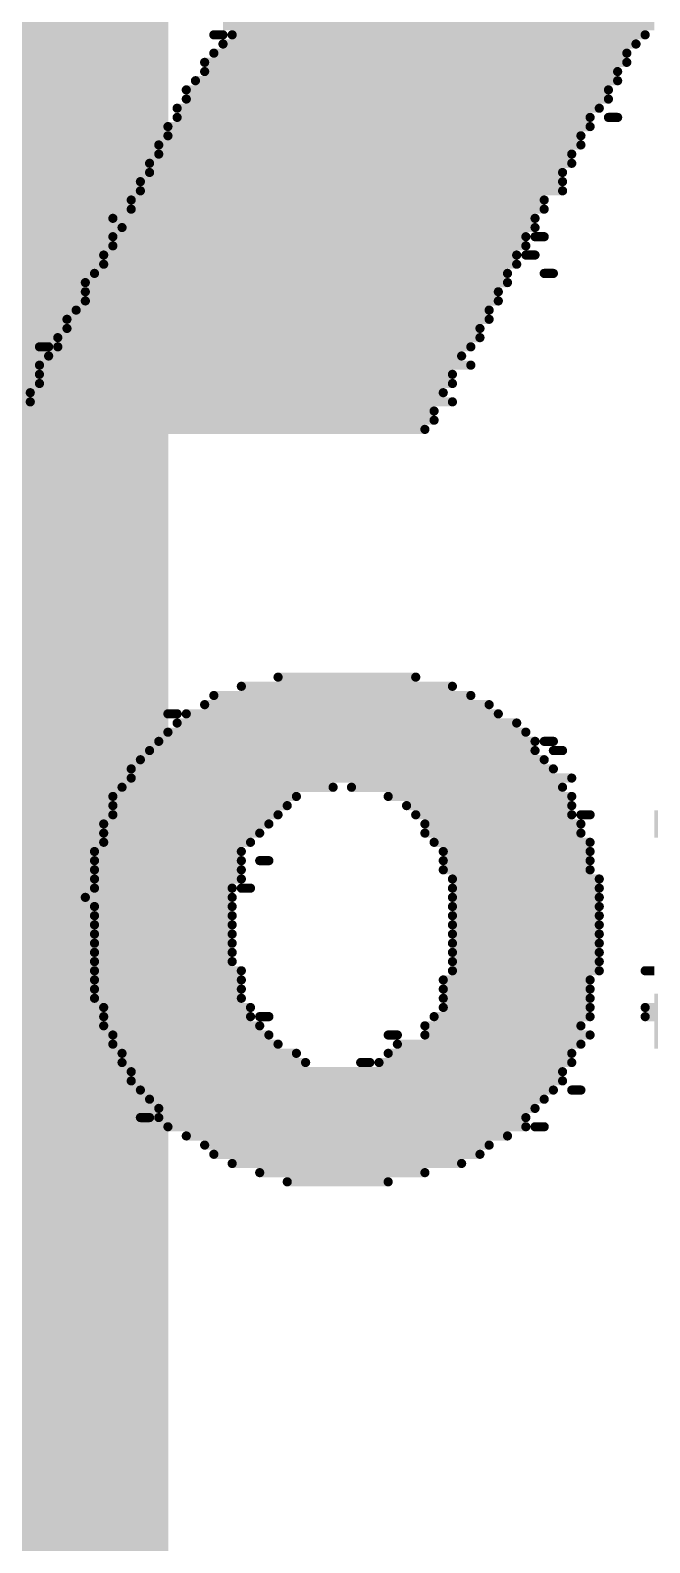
# Model space of a CAD drawing. Header units: inches. Extents: x 0 to 446, y -21 to 70.
# Drawn here: x 20.353 to 22.068, y 48.425 to 52.612 of the extents above; entities that cross this region are included whole.
import ezdxf

# ---------------------------------------------------------------- set-up
doc = ezdxf.new("R2010")
doc.units = ezdxf.units.IN
doc.layers.add('Bottom Overlay', color=54, linetype='Continuous')
doc.layers.add('Top Layer', color=1, linetype='Continuous')

msp = doc.modelspace()

# ---------------------------------------------------------------- hatches: boundary and pattern name
at = {"layer": 'Top Layer'}
msp.add_hatch(color=1, dxfattribs=at).paths.add_polyline_path([(11.8999, 10.6627), (20.7353, 10.6627), (20.7353, 56.4031), (11.8999, 56.4031)])

# ---------------------------------------------------------------- linework, layer by layer
at = {"layer": 'Bottom Overlay', "const_width": 0.0254}
for points in [[(20.8864, 52.6249), (22.0802, 52.6249)], [(20.861, 52.5995), (20.8864, 52.5995)], [(20.8864, 52.5741), (22.0294, 52.5741)], [(20.9118, 52.5995), (22.0548, 52.5995)], [(20.861, 52.5487), (22.004, 52.5487)], [(20.8356, 52.5233), (22.004, 52.5233)], [(20.8356, 52.4979), (21.9786, 52.4979)], [(20.8102, 52.4725), (21.9786, 52.4725)], [(20.7848, 52.4471), (21.9532, 52.4471)], [(20.7848, 52.4217), (21.9532, 52.4217)], [(20.7594, 52.3963), (21.9278, 52.3963)], [(20.7594, 52.3709), (21.9024, 52.3709)], [(21.9532, 52.3709), (21.9786, 52.3709)], [(20.734, 52.3455), (21.9024, 52.3455)], [(20.7086, 52.2947), (21.877, 52.2947)], [(20.734, 52.3201), (21.877, 52.3201)], [(20.6832, 52.2439), (21.8516, 52.2439)], [(20.7086, 52.2693), (21.8516, 52.2693)], [(20.6832, 52.2185), (21.8262, 52.2185)], [(20.6578, 52.1931), (21.8262, 52.1931)], [(20.6578, 52.1677), (21.8262, 52.1677)], [(20.6324, 52.1423), (21.7754, 52.1423)], [(20.6324, 52.1169), (21.7754, 52.1169)], [(20.5816, 52.0915), (21.75, 52.0915)], [(20.5816, 52.0407), (21.7246, 52.0407)], [(20.607, 52.0661), (21.75, 52.0661)], [(21.75, 52.0407), (21.7754, 52.0407)], [(20.5562, 51.9899), (21.6992, 51.9899)], [(20.5816, 52.0153), (21.7246, 52.0153)], [(21.7246, 51.9899), (21.75, 51.9899)], [(20.5562, 51.9645), (21.6992, 51.9645)], [(20.5054, 51.9137), (21.6738, 51.9137)], [(20.5308, 51.9391), (21.6738, 51.9391)], [(21.7754, 51.9391), (21.8008, 51.9391)], [(20.5054, 51.8883), (21.6484, 51.8883)], [(20.5054, 51.8629), (21.6484, 51.8629)], [(20.48, 51.8375), (21.623, 51.8375)], [(20.4546, 51.8121), (21.623, 51.8121)], [(20.4546, 51.7867), (21.5976, 51.7867)], [(20.4292, 51.7613), (21.5976, 51.7613)], [(20.3784, 51.7359), (20.4038, 51.7359)], [(20.4038, 51.7105), (21.5468, 51.7105)], [(20.4292, 51.7359), (21.5722, 51.7359)], [(20.3784, 51.6851), (21.5722, 51.6851)], [(20.3784, 51.6597), (21.5214, 51.6597)], [(20.3784, 51.6343), (21.5214, 51.6343)], [(20.353, 51.6089), (21.496, 51.6089)], [(20.353, 51.5835), (21.5214, 51.5835)], [(20.3276, 51.5581), (21.4706, 51.5581)], [(20.3276, 51.5327), (21.4706, 51.5327)], [(20.3276, 51.5073), (21.4452, 51.5073)], [(21.0388, 50.8215), (21.4198, 50.8215)], [(20.9372, 50.7961), (21.5214, 50.7961)], [(20.8356, 50.7453), (21.623, 50.7453)], [(20.861, 50.7707), (21.5722, 50.7707)], [(20.734, 50.7199), (20.7594, 50.7199)], [(20.7594, 50.6945), (21.6992, 50.6945)], [(20.7848, 50.7199), (21.6484, 50.7199)], [(20.734, 50.6691), (21.7246, 50.6691)], [(20.6832, 50.6183), (21.75, 50.6183)], [(20.7086, 50.6437), (21.75, 50.6437)], [(21.7754, 50.6437), (21.8008, 50.6437)], [(21.8008, 50.6183), (21.8262, 50.6183)], [(20.6324, 50.5675), (21.8008, 50.5675)], [(20.6578, 50.5929), (21.7754, 50.5929)], [(20.6324, 50.5421), (21.8516, 50.5421)], [(20.5816, 50.4913), (21.0896, 50.4913)], [(20.607, 50.5167), (21.1912, 50.5167)], [(21.242, 50.5167), (21.8262, 50.5167)], [(21.3436, 50.4913), (21.8516, 50.4913)], [(20.5816, 50.4659), (21.0642, 50.4659)], [(20.5816, 50.4405), (21.0388, 50.4405)], [(21.3944, 50.4659), (21.8516, 50.4659)], [(21.4198, 50.4405), (21.8516, 50.4405)], [(21.877, 50.4405), (21.9024, 50.4405)], [(22.0802, 50.4405), (22.4866, 50.4405)], [(20.5562, 50.4151), (21.0134, 50.4151)], [(21.4452, 50.4151), (21.877, 50.4151)], [(22.0802, 50.4151), (22.4866, 50.4151)], [(20.5562, 50.3897), (20.988, 50.3897)], [(20.5562, 50.3643), (20.9626, 50.3643)], [(21.4452, 50.3897), (21.877, 50.3897)], [(21.4706, 50.3643), (21.9024, 50.3643)], [(22.0802, 50.3897), (22.4866, 50.3897)], [(20.5308, 50.3389), (20.9372, 50.3389)], [(20.5308, 50.3135), (20.9372, 50.3135)], [(20.988, 50.3135), (21.0134, 50.3135)], [(21.496, 50.3389), (21.9024, 50.3389)], [(21.496, 50.3135), (21.9024, 50.3135)], [(20.5308, 50.2881), (20.9372, 50.2881)], [(21.496, 50.2881), (21.9024, 50.2881)], [(20.5308, 50.2627), (20.9372, 50.2627)], [(20.5308, 50.2373), (20.9118, 50.2373)], [(20.9372, 50.2373), (20.9626, 50.2373)], [(21.5214, 50.2627), (21.9278, 50.2627)], [(21.5214, 50.2373), (21.9278, 50.2373)], [(20.5054, 50.2119), (20.9118, 50.2119)], [(21.5214, 50.2119), (21.9278, 50.2119)], [(20.5308, 50.1865), (20.9118, 50.1865)], [(20.5308, 50.1611), (20.9118, 50.1611)], [(21.5214, 50.1865), (21.9278, 50.1865)], [(21.5214, 50.1611), (21.9278, 50.1611)], [(20.5308, 50.1357), (20.9118, 50.1357)], [(20.5308, 50.1103), (20.9118, 50.1103)], [(21.5214, 50.1357), (21.9278, 50.1357)], [(21.5214, 50.1103), (21.9278, 50.1103)], [(20.5308, 50.0849), (20.9118, 50.0849)], [(21.5214, 50.0849), (21.9278, 50.0849)], [(20.5308, 50.0595), (20.9118, 50.0595)], [(20.5308, 50.0341), (20.9118, 50.0341)], [(21.5214, 50.0595), (21.9278, 50.0595)], [(21.5214, 50.0341), (21.9278, 50.0341)], [(20.5308, 50.0087), (20.9372, 50.0087)], [(20.5308, 49.9833), (20.9372, 49.9833)], [(21.496, 49.9833), (21.9024, 49.9833)], [(21.5214, 50.0087), (21.9278, 50.0087)], [(22.0548, 50.0087), (22.0802, 50.0087)], [(20.5308, 49.9579), (20.9372, 49.9579)], [(21.496, 49.9579), (21.9024, 49.9579)], [(20.5308, 49.9325), (20.9372, 49.9325)], [(20.5562, 49.9071), (20.9626, 49.9071)], [(21.496, 49.9325), (21.9024, 49.9325)], [(21.496, 49.9071), (21.9024, 49.9071)], [(22.0548, 49.9071), (22.4612, 49.9071)], [(22.0802, 49.9325), (22.4612, 49.9325)], [(20.5562, 49.8817), (20.9626, 49.8817)], [(20.5562, 49.8563), (20.988, 49.8563)], [(20.988, 49.8817), (21.0134, 49.8817)], [(21.4452, 49.8563), (21.877, 49.8563)], [(21.4706, 49.8817), (21.9024, 49.8817)], [(22.0548, 49.8817), (22.4866, 49.8817)], [(22.0802, 49.8563), (22.512, 49.8563)], [(20.5816, 49.8309), (21.0134, 49.8309)], [(21.3436, 49.8309), (21.369, 49.8309)], [(21.4452, 49.8309), (21.9024, 49.8309)], [(22.0802, 49.8309), (22.512, 49.8309)], [(20.5816, 49.8055), (21.0388, 49.8055)], [(20.607, 49.7801), (21.0896, 49.7801)], [(21.3436, 49.7801), (21.8516, 49.7801)], [(21.369, 49.8055), (21.877, 49.8055)], [(22.0802, 49.8055), (22.512, 49.8055)], [(20.607, 49.7547), (21.115, 49.7547)], [(20.6324, 49.7293), (21.8262, 49.7293)], [(21.2674, 49.7547), (21.2928, 49.7547)], [(21.3182, 49.7547), (21.8516, 49.7547)], [(20.6324, 49.7039), (21.8262, 49.7039)], [(20.6578, 49.6785), (21.8008, 49.6785)], [(20.6832, 49.6531), (21.7754, 49.6531)], [(21.8516, 49.6785), (21.877, 49.6785)], [(20.6578, 49.6023), (20.6832, 49.6023)], [(20.7086, 49.6277), (21.75, 49.6277)], [(20.7086, 49.6023), (21.7246, 49.6023)], [(20.734, 49.5769), (21.7246, 49.5769)], [(21.75, 49.5769), (21.7754, 49.5769)], [(20.7848, 49.5515), (21.6738, 49.5515)], [(20.8356, 49.5261), (21.623, 49.5261)], [(20.861, 49.5007), (21.5976, 49.5007)], [(20.9118, 49.4753), (21.5468, 49.4753)], [(20.988, 49.4499), (21.4452, 49.4499)], [(21.0642, 49.4245), (21.3436, 49.4245)]]:
    msp.add_lwpolyline(points, dxfattribs=at)
at = {"layer": 'Bottom Overlay', "const_width": 0.0127}
for points in [[(20.8547, 52.5995, 1), (20.8674, 52.5995, 1)], [(20.8801, 52.5995, 1), (20.8928, 52.5995, 1)], [(20.8801, 52.5741, 1), (20.8928, 52.5741, 1)], [(20.9055, 52.5995, 1), (20.9182, 52.5995, 1)], [(22.0231, 52.5741, 1), (22.0358, 52.5741, 1)], [(22.0485, 52.5995, 1), (22.0612, 52.5995, 1)], [(20.8547, 52.5487, 1), (20.8674, 52.5487, 1)], [(21.9977, 52.5487, 1), (22.0104, 52.5487, 1)], [(20.8293, 52.5233, 1), (20.842, 52.5233, 1)], [(20.8293, 52.4979, 1), (20.842, 52.4979, 1)], [(21.9723, 52.4979, 1), (21.985, 52.4979, 1)], [(21.9977, 52.5233, 1), (22.0104, 52.5233, 1)], [(20.8039, 52.4725, 1), (20.8166, 52.4725, 1)], [(21.9723, 52.4725, 1), (21.985, 52.4725, 1)], [(20.7785, 52.4471, 1), (20.7912, 52.4471, 1)], [(20.7785, 52.4217, 1), (20.7912, 52.4217, 1)], [(21.9469, 52.4471, 1), (21.9596, 52.4471, 1)], [(21.9469, 52.4217, 1), (21.9596, 52.4217, 1)], [(20.7531, 52.3963, 1), (20.7658, 52.3963, 1)], [(20.7531, 52.3709, 1), (20.7658, 52.3709, 1)], [(21.8961, 52.3709, 1), (21.9088, 52.3709, 1)], [(21.9215, 52.3963, 1), (21.9342, 52.3963, 1)], [(21.9469, 52.3709, 1), (21.9596, 52.3709, 1)], [(21.9723, 52.3709, 1), (21.985, 52.3709, 1)], [(20.7277, 52.3455, 1), (20.7404, 52.3455, 1)], [(21.8961, 52.3455, 1), (21.9088, 52.3455, 1)], [(20.7023, 52.2947, 1), (20.715, 52.2947, 1)], [(20.7277, 52.3201, 1), (20.7404, 52.3201, 1)], [(21.8707, 52.3201, 1), (21.8834, 52.3201, 1)], [(21.8707, 52.2947, 1), (21.8834, 52.2947, 1)], [(20.6769, 52.2439, 1), (20.6896, 52.2439, 1)], [(20.7023, 52.2693, 1), (20.715, 52.2693, 1)], [(21.8453, 52.2693, 1), (21.858, 52.2693, 1)], [(21.8453, 52.2439, 1), (21.858, 52.2439, 1)], [(20.6769, 52.2185, 1), (20.6896, 52.2185, 1)], [(21.8199, 52.2185, 1), (21.8326, 52.2185, 1)], [(20.6515, 52.1931, 1), (20.6642, 52.1931, 1)], [(20.6515, 52.1677, 1), (20.6642, 52.1677, 1)], [(21.8199, 52.1931, 1), (21.8326, 52.1931, 1)], [(21.8199, 52.1677, 1), (21.8326, 52.1677, 1)], [(20.6261, 52.1423, 1), (20.6388, 52.1423, 1)], [(20.6261, 52.1169, 1), (20.6388, 52.1169, 1)], [(21.7691, 52.1423, 1), (21.7818, 52.1423, 1)], [(21.7691, 52.1169, 1), (21.7818, 52.1169, 1)], [(20.5753, 52.0915, 1), (20.588, 52.0915, 1)], [(21.7437, 52.0915, 1), (21.7564, 52.0915, 1)], [(20.5753, 52.0407, 1), (20.588, 52.0407, 1)], [(20.6007, 52.0661, 1), (20.6134, 52.0661, 1)], [(21.7183, 52.0407, 1), (21.731, 52.0407, 1)], [(21.7437, 52.0661, 1), (21.7564, 52.0661, 1)], [(21.7437, 52.0407, 1), (21.7564, 52.0407, 1)], [(21.7691, 52.0407, 1), (21.7818, 52.0407, 1)], [(20.5499, 51.9899, 1), (20.5626, 51.9899, 1)], [(20.5753, 52.0153, 1), (20.588, 52.0153, 1)], [(21.6929, 51.9899, 1), (21.7056, 51.9899, 1)], [(21.7183, 52.0153, 1), (21.731, 52.0153, 1)], [(21.7183, 51.9899, 1), (21.731, 51.9899, 1)], [(21.7437, 51.9899, 1), (21.7564, 51.9899, 1)], [(20.5499, 51.9645, 1), (20.5626, 51.9645, 1)], [(21.6929, 51.9645, 1), (21.7056, 51.9645, 1)], [(20.4991, 51.9137, 1), (20.5118, 51.9137, 1)], [(20.5245, 51.9391, 1), (20.5372, 51.9391, 1)], [(21.6675, 51.9391, 1), (21.6802, 51.9391, 1)], [(21.6675, 51.9137, 1), (21.6802, 51.9137, 1)], [(21.7691, 51.9391, 1), (21.7818, 51.9391, 1)], [(21.7945, 51.9391, 1), (21.8072, 51.9391, 1)], [(20.4991, 51.8883, 1), (20.5118, 51.8883, 1)], [(20.4991, 51.8629, 1), (20.5118, 51.8629, 1)], [(21.6421, 51.8883, 1), (21.6548, 51.8883, 1)], [(21.6421, 51.8629, 1), (21.6548, 51.8629, 1)], [(20.4737, 51.8375, 1), (20.4864, 51.8375, 1)], [(21.6167, 51.8375, 1), (21.6294, 51.8375, 1)], [(20.4483, 51.8121, 1), (20.461, 51.8121, 1)], [(20.4483, 51.7867, 1), (20.461, 51.7867, 1)], [(21.5913, 51.7867, 1), (21.604, 51.7867, 1)], [(21.6167, 51.8121, 1), (21.6294, 51.8121, 1)], [(20.4229, 51.7613, 1), (20.4356, 51.7613, 1)], [(21.5913, 51.7613, 1), (21.604, 51.7613, 1)], [(20.3721, 51.7359, 1), (20.3848, 51.7359, 1)], [(20.3975, 51.7359, 1), (20.4102, 51.7359, 1)], [(20.3975, 51.7105, 1), (20.4102, 51.7105, 1)], [(20.4229, 51.7359, 1), (20.4356, 51.7359, 1)], [(21.5405, 51.7105, 1), (21.5532, 51.7105, 1)], [(21.5659, 51.7359, 1), (21.5786, 51.7359, 1)], [(20.3721, 51.6851, 1), (20.3848, 51.6851, 1)], [(20.3721, 51.6597, 1), (20.3848, 51.6597, 1)], [(21.5151, 51.6597, 1), (21.5278, 51.6597, 1)], [(21.5659, 51.6851, 1), (21.5786, 51.6851, 1)], [(20.3721, 51.6343, 1), (20.3848, 51.6343, 1)], [(21.5151, 51.6343, 1), (21.5278, 51.6343, 1)], [(20.3467, 51.6089, 1), (20.3594, 51.6089, 1)], [(20.3467, 51.5835, 1), (20.3594, 51.5835, 1)], [(21.4897, 51.6089, 1), (21.5024, 51.6089, 1)], [(21.5151, 51.5835, 1), (21.5278, 51.5835, 1)], [(21.4643, 51.5581, 1), (21.477, 51.5581, 1)], [(21.4643, 51.5327, 1), (21.477, 51.5327, 1)], [(21.4389, 51.5073, 1), (21.4516, 51.5073, 1)], [(21.0325, 50.8215, 1), (21.0452, 50.8215, 1)], [(21.4135, 50.8215, 1), (21.4262, 50.8215, 1)], [(20.9309, 50.7961, 1), (20.9436, 50.7961, 1)], [(21.5151, 50.7961, 1), (21.5278, 50.7961, 1)], [(20.8293, 50.7453, 1), (20.842, 50.7453, 1)], [(20.8547, 50.7707, 1), (20.8674, 50.7707, 1)], [(21.5659, 50.7707, 1), (21.5786, 50.7707, 1)], [(21.6167, 50.7453, 1), (21.6294, 50.7453, 1)], [(20.7277, 50.7199, 1), (20.7404, 50.7199, 1)], [(20.7531, 50.7199, 1), (20.7658, 50.7199, 1)], [(20.7531, 50.6945, 1), (20.7658, 50.6945, 1)], [(20.7785, 50.7199, 1), (20.7912, 50.7199, 1)], [(21.6421, 50.7199, 1), (21.6548, 50.7199, 1)], [(21.6929, 50.6945, 1), (21.7056, 50.6945, 1)], [(20.7277, 50.6691, 1), (20.7404, 50.6691, 1)], [(21.7183, 50.6691, 1), (21.731, 50.6691, 1)], [(20.6769, 50.6183, 1), (20.6896, 50.6183, 1)], [(20.7023, 50.6437, 1), (20.715, 50.6437, 1)], [(21.7437, 50.6437, 1), (21.7564, 50.6437, 1)], [(21.7437, 50.6183, 1), (21.7564, 50.6183, 1)], [(21.7691, 50.6437, 1), (21.7818, 50.6437, 1)], [(21.7945, 50.6437, 1), (21.8072, 50.6437, 1)], [(21.7945, 50.6183, 1), (21.8072, 50.6183, 1)], [(21.8199, 50.6183, 1), (21.8326, 50.6183, 1)], [(20.6261, 50.5675, 1), (20.6388, 50.5675, 1)], [(20.6515, 50.5929, 1), (20.6642, 50.5929, 1)], [(21.7691, 50.5929, 1), (21.7818, 50.5929, 1)], [(21.7945, 50.5675, 1), (21.8072, 50.5675, 1)], [(20.6261, 50.5421, 1), (20.6388, 50.5421, 1)], [(21.8453, 50.5421, 1), (21.858, 50.5421, 1)], [(20.5753, 50.4913, 1), (20.588, 50.4913, 1)], [(20.6007, 50.5167, 1), (20.6134, 50.5167, 1)], [(21.0833, 50.4913, 1), (21.096, 50.4913, 1)], [(21.1849, 50.5167, 1), (21.1976, 50.5167, 1)], [(21.2357, 50.5167, 1), (21.2484, 50.5167, 1)], [(21.3373, 50.4913, 1), (21.35, 50.4913, 1)], [(21.8199, 50.5167, 1), (21.8326, 50.5167, 1)], [(21.8453, 50.4913, 1), (21.858, 50.4913, 1)], [(20.5753, 50.4659, 1), (20.588, 50.4659, 1)], [(20.5753, 50.4405, 1), (20.588, 50.4405, 1)], [(21.0325, 50.4405, 1), (21.0452, 50.4405, 1)], [(21.0579, 50.4659, 1), (21.0706, 50.4659, 1)], [(21.3881, 50.4659, 1), (21.4008, 50.4659, 1)], [(21.4135, 50.4405, 1), (21.4262, 50.4405, 1)], [(21.8453, 50.4659, 1), (21.858, 50.4659, 1)], [(21.8453, 50.4405, 1), (21.858, 50.4405, 1)], [(21.8707, 50.4405, 1), (21.8834, 50.4405, 1)], [(21.8961, 50.4405, 1), (21.9088, 50.4405, 1)], [(20.5499, 50.4151, 1), (20.5626, 50.4151, 1)], [(21.0071, 50.4151, 1), (21.0198, 50.4151, 1)], [(21.4389, 50.4151, 1), (21.4516, 50.4151, 1)], [(21.8707, 50.4151, 1), (21.8834, 50.4151, 1)], [(20.5499, 50.3897, 1), (20.5626, 50.3897, 1)], [(20.5499, 50.3643, 1), (20.5626, 50.3643, 1)], [(20.9563, 50.3643, 1), (20.969, 50.3643, 1)], [(20.9817, 50.3897, 1), (20.9944, 50.3897, 1)], [(21.4389, 50.3897, 1), (21.4516, 50.3897, 1)], [(21.4643, 50.3643, 1), (21.477, 50.3643, 1)], [(21.8707, 50.3897, 1), (21.8834, 50.3897, 1)], [(21.8961, 50.3643, 1), (21.9088, 50.3643, 1)], [(20.5245, 50.3389, 1), (20.5372, 50.3389, 1)], [(20.5245, 50.3135, 1), (20.5372, 50.3135, 1)], [(20.9309, 50.3389, 1), (20.9436, 50.3389, 1)], [(20.9309, 50.3135, 1), (20.9436, 50.3135, 1)], [(20.9817, 50.3135, 1), (20.9944, 50.3135, 1)], [(21.0071, 50.3135, 1), (21.0198, 50.3135, 1)], [(21.4897, 50.3389, 1), (21.5024, 50.3389, 1)], [(21.4897, 50.3135, 1), (21.5024, 50.3135, 1)], [(21.8961, 50.3389, 1), (21.9088, 50.3389, 1)], [(21.8961, 50.3135, 1), (21.9088, 50.3135, 1)], [(20.5245, 50.2881, 1), (20.5372, 50.2881, 1)], [(20.9309, 50.2881, 1), (20.9436, 50.2881, 1)], [(21.4897, 50.2881, 1), (21.5024, 50.2881, 1)], [(21.8961, 50.2881, 1), (21.9088, 50.2881, 1)], [(20.5245, 50.2627, 1), (20.5372, 50.2627, 1)], [(20.5245, 50.2373, 1), (20.5372, 50.2373, 1)], [(20.9055, 50.2373, 1), (20.9182, 50.2373, 1)], [(20.9309, 50.2627, 1), (20.9436, 50.2627, 1)], [(20.9309, 50.2373, 1), (20.9436, 50.2373, 1)], [(20.9563, 50.2373, 1), (20.969, 50.2373, 1)], [(21.5151, 50.2627, 1), (21.5278, 50.2627, 1)], [(21.5151, 50.2373, 1), (21.5278, 50.2373, 1)], [(21.9215, 50.2627, 1), (21.9342, 50.2627, 1)], [(21.9215, 50.2373, 1), (21.9342, 50.2373, 1)], [(20.4991, 50.2119, 1), (20.5118, 50.2119, 1)], [(20.9055, 50.2119, 1), (20.9182, 50.2119, 1)], [(21.5151, 50.2119, 1), (21.5278, 50.2119, 1)], [(21.9215, 50.2119, 1), (21.9342, 50.2119, 1)], [(20.5245, 50.1865, 1), (20.5372, 50.1865, 1)], [(20.5245, 50.1611, 1), (20.5372, 50.1611, 1)], [(20.9055, 50.1865, 1), (20.9182, 50.1865, 1)], [(20.9055, 50.1611, 1), (20.9182, 50.1611, 1)], [(21.5151, 50.1865, 1), (21.5278, 50.1865, 1)], [(21.5151, 50.1611, 1), (21.5278, 50.1611, 1)], [(21.9215, 50.1865, 1), (21.9342, 50.1865, 1)], [(21.9215, 50.1611, 1), (21.9342, 50.1611, 1)], [(20.5245, 50.1357, 1), (20.5372, 50.1357, 1)], [(20.5245, 50.1103, 1), (20.5372, 50.1103, 1)], [(20.9055, 50.1357, 1), (20.9182, 50.1357, 1)], [(20.9055, 50.1103, 1), (20.9182, 50.1103, 1)], [(21.5151, 50.1357, 1), (21.5278, 50.1357, 1)], [(21.5151, 50.1103, 1), (21.5278, 50.1103, 1)], [(21.9215, 50.1357, 1), (21.9342, 50.1357, 1)], [(21.9215, 50.1103, 1), (21.9342, 50.1103, 1)], [(20.5245, 50.0849, 1), (20.5372, 50.0849, 1)], [(20.9055, 50.0849, 1), (20.9182, 50.0849, 1)], [(21.5151, 50.0849, 1), (21.5278, 50.0849, 1)], [(21.9215, 50.0849, 1), (21.9342, 50.0849, 1)], [(20.5245, 50.0595, 1), (20.5372, 50.0595, 1)], [(20.5245, 50.0341, 1), (20.5372, 50.0341, 1)], [(20.9055, 50.0595, 1), (20.9182, 50.0595, 1)], [(20.9055, 50.0341, 1), (20.9182, 50.0341, 1)], [(21.5151, 50.0595, 1), (21.5278, 50.0595, 1)], [(21.5151, 50.0341, 1), (21.5278, 50.0341, 1)], [(21.9215, 50.0595, 1), (21.9342, 50.0595, 1)], [(21.9215, 50.0341, 1), (21.9342, 50.0341, 1)], [(20.5245, 50.0087, 1), (20.5372, 50.0087, 1)], [(20.5245, 49.9833, 1), (20.5372, 49.9833, 1)], [(20.9309, 50.0087, 1), (20.9436, 50.0087, 1)], [(20.9309, 49.9833, 1), (20.9436, 49.9833, 1)], [(21.4897, 49.9833, 1), (21.5024, 49.9833, 1)], [(21.5151, 50.0087, 1), (21.5278, 50.0087, 1)], [(21.8961, 49.9833, 1), (21.9088, 49.9833, 1)], [(21.9215, 50.0087, 1), (21.9342, 50.0087, 1)], [(22.0485, 50.0087, 1), (22.0612, 50.0087, 1)], [(20.5245, 49.9579, 1), (20.5372, 49.9579, 1)], [(20.9309, 49.9579, 1), (20.9436, 49.9579, 1)], [(21.4897, 49.9579, 1), (21.5024, 49.9579, 1)], [(21.8961, 49.9579, 1), (21.9088, 49.9579, 1)], [(20.5245, 49.9325, 1), (20.5372, 49.9325, 1)], [(20.5499, 49.9071, 1), (20.5626, 49.9071, 1)], [(20.9309, 49.9325, 1), (20.9436, 49.9325, 1)], [(20.9563, 49.9071, 1), (20.969, 49.9071, 1)], [(21.4897, 49.9325, 1), (21.5024, 49.9325, 1)], [(21.4897, 49.9071, 1), (21.5024, 49.9071, 1)], [(21.8961, 49.9325, 1), (21.9088, 49.9325, 1)], [(21.8961, 49.9071, 1), (21.9088, 49.9071, 1)], [(22.0485, 49.9071, 1), (22.0612, 49.9071, 1)], [(20.5499, 49.8817, 1), (20.5626, 49.8817, 1)], [(20.5499, 49.8563, 1), (20.5626, 49.8563, 1)], [(20.9563, 49.8817, 1), (20.969, 49.8817, 1)], [(20.9817, 49.8817, 1), (20.9944, 49.8817, 1)], [(20.9817, 49.8563, 1), (20.9944, 49.8563, 1)], [(21.0071, 49.8817, 1), (21.0198, 49.8817, 1)], [(21.4389, 49.8563, 1), (21.4516, 49.8563, 1)], [(21.4643, 49.8817, 1), (21.477, 49.8817, 1)], [(21.8707, 49.8563, 1), (21.8834, 49.8563, 1)], [(21.8961, 49.8817, 1), (21.9088, 49.8817, 1)], [(22.0485, 49.8817, 1), (22.0612, 49.8817, 1)], [(20.5753, 49.8309, 1), (20.588, 49.8309, 1)], [(21.0071, 49.8309, 1), (21.0198, 49.8309, 1)], [(21.3373, 49.8309, 1), (21.35, 49.8309, 1)], [(21.3627, 49.8309, 1), (21.3754, 49.8309, 1)], [(21.4389, 49.8309, 1), (21.4516, 49.8309, 1)], [(21.8961, 49.8309, 1), (21.9088, 49.8309, 1)], [(20.5753, 49.8055, 1), (20.588, 49.8055, 1)], [(20.6007, 49.7801, 1), (20.6134, 49.7801, 1)], [(21.0325, 49.8055, 1), (21.0452, 49.8055, 1)], [(21.0833, 49.7801, 1), (21.096, 49.7801, 1)], [(21.3373, 49.7801, 1), (21.35, 49.7801, 1)], [(21.3627, 49.8055, 1), (21.3754, 49.8055, 1)], [(21.8453, 49.7801, 1), (21.858, 49.7801, 1)], [(21.8707, 49.8055, 1), (21.8834, 49.8055, 1)], [(20.6007, 49.7547, 1), (20.6134, 49.7547, 1)], [(20.6261, 49.7293, 1), (20.6388, 49.7293, 1)], [(21.1087, 49.7547, 1), (21.1214, 49.7547, 1)], [(21.2611, 49.7547, 1), (21.2738, 49.7547, 1)], [(21.2865, 49.7547, 1), (21.2992, 49.7547, 1)], [(21.3119, 49.7547, 1), (21.3246, 49.7547, 1)], [(21.8199, 49.7293, 1), (21.8326, 49.7293, 1)], [(21.8453, 49.7547, 1), (21.858, 49.7547, 1)], [(20.6261, 49.7039, 1), (20.6388, 49.7039, 1)], [(21.8199, 49.7039, 1), (21.8326, 49.7039, 1)], [(20.6515, 49.6785, 1), (20.6642, 49.6785, 1)], [(20.6769, 49.6531, 1), (20.6896, 49.6531, 1)], [(21.7691, 49.6531, 1), (21.7818, 49.6531, 1)], [(21.7945, 49.6785, 1), (21.8072, 49.6785, 1)], [(21.8453, 49.6785, 1), (21.858, 49.6785, 1)], [(21.8707, 49.6785, 1), (21.8834, 49.6785, 1)], [(20.6515, 49.6023, 1), (20.6642, 49.6023, 1)], [(20.6769, 49.6023, 1), (20.6896, 49.6023, 1)], [(20.7023, 49.6277, 1), (20.715, 49.6277, 1)], [(20.7023, 49.6023, 1), (20.715, 49.6023, 1)], [(21.7183, 49.6023, 1), (21.731, 49.6023, 1)], [(21.7437, 49.6277, 1), (21.7564, 49.6277, 1)], [(20.7277, 49.5769, 1), (20.7404, 49.5769, 1)], [(21.7183, 49.5769, 1), (21.731, 49.5769, 1)], [(21.7437, 49.5769, 1), (21.7564, 49.5769, 1)], [(21.7691, 49.5769, 1), (21.7818, 49.5769, 1)], [(20.7785, 49.5515, 1), (20.7912, 49.5515, 1)], [(20.8293, 49.5261, 1), (20.842, 49.5261, 1)], [(21.6167, 49.5261, 1), (21.6294, 49.5261, 1)], [(21.6675, 49.5515, 1), (21.6802, 49.5515, 1)], [(20.8547, 49.5007, 1), (20.8674, 49.5007, 1)], [(21.5913, 49.5007, 1), (21.604, 49.5007, 1)], [(20.9055, 49.4753, 1), (20.9182, 49.4753, 1)], [(20.9817, 49.4499, 1), (20.9944, 49.4499, 1)], [(21.4389, 49.4499, 1), (21.4516, 49.4499, 1)], [(21.5405, 49.4753, 1), (21.5532, 49.4753, 1)], [(21.0579, 49.4245, 1), (21.0706, 49.4245, 1)], [(21.3373, 49.4245, 1), (21.35, 49.4245, 1)]]:
    msp.add_lwpolyline(points, format="xyb", close=True, dxfattribs=at)

doc.saveas('drawing.dxf')
